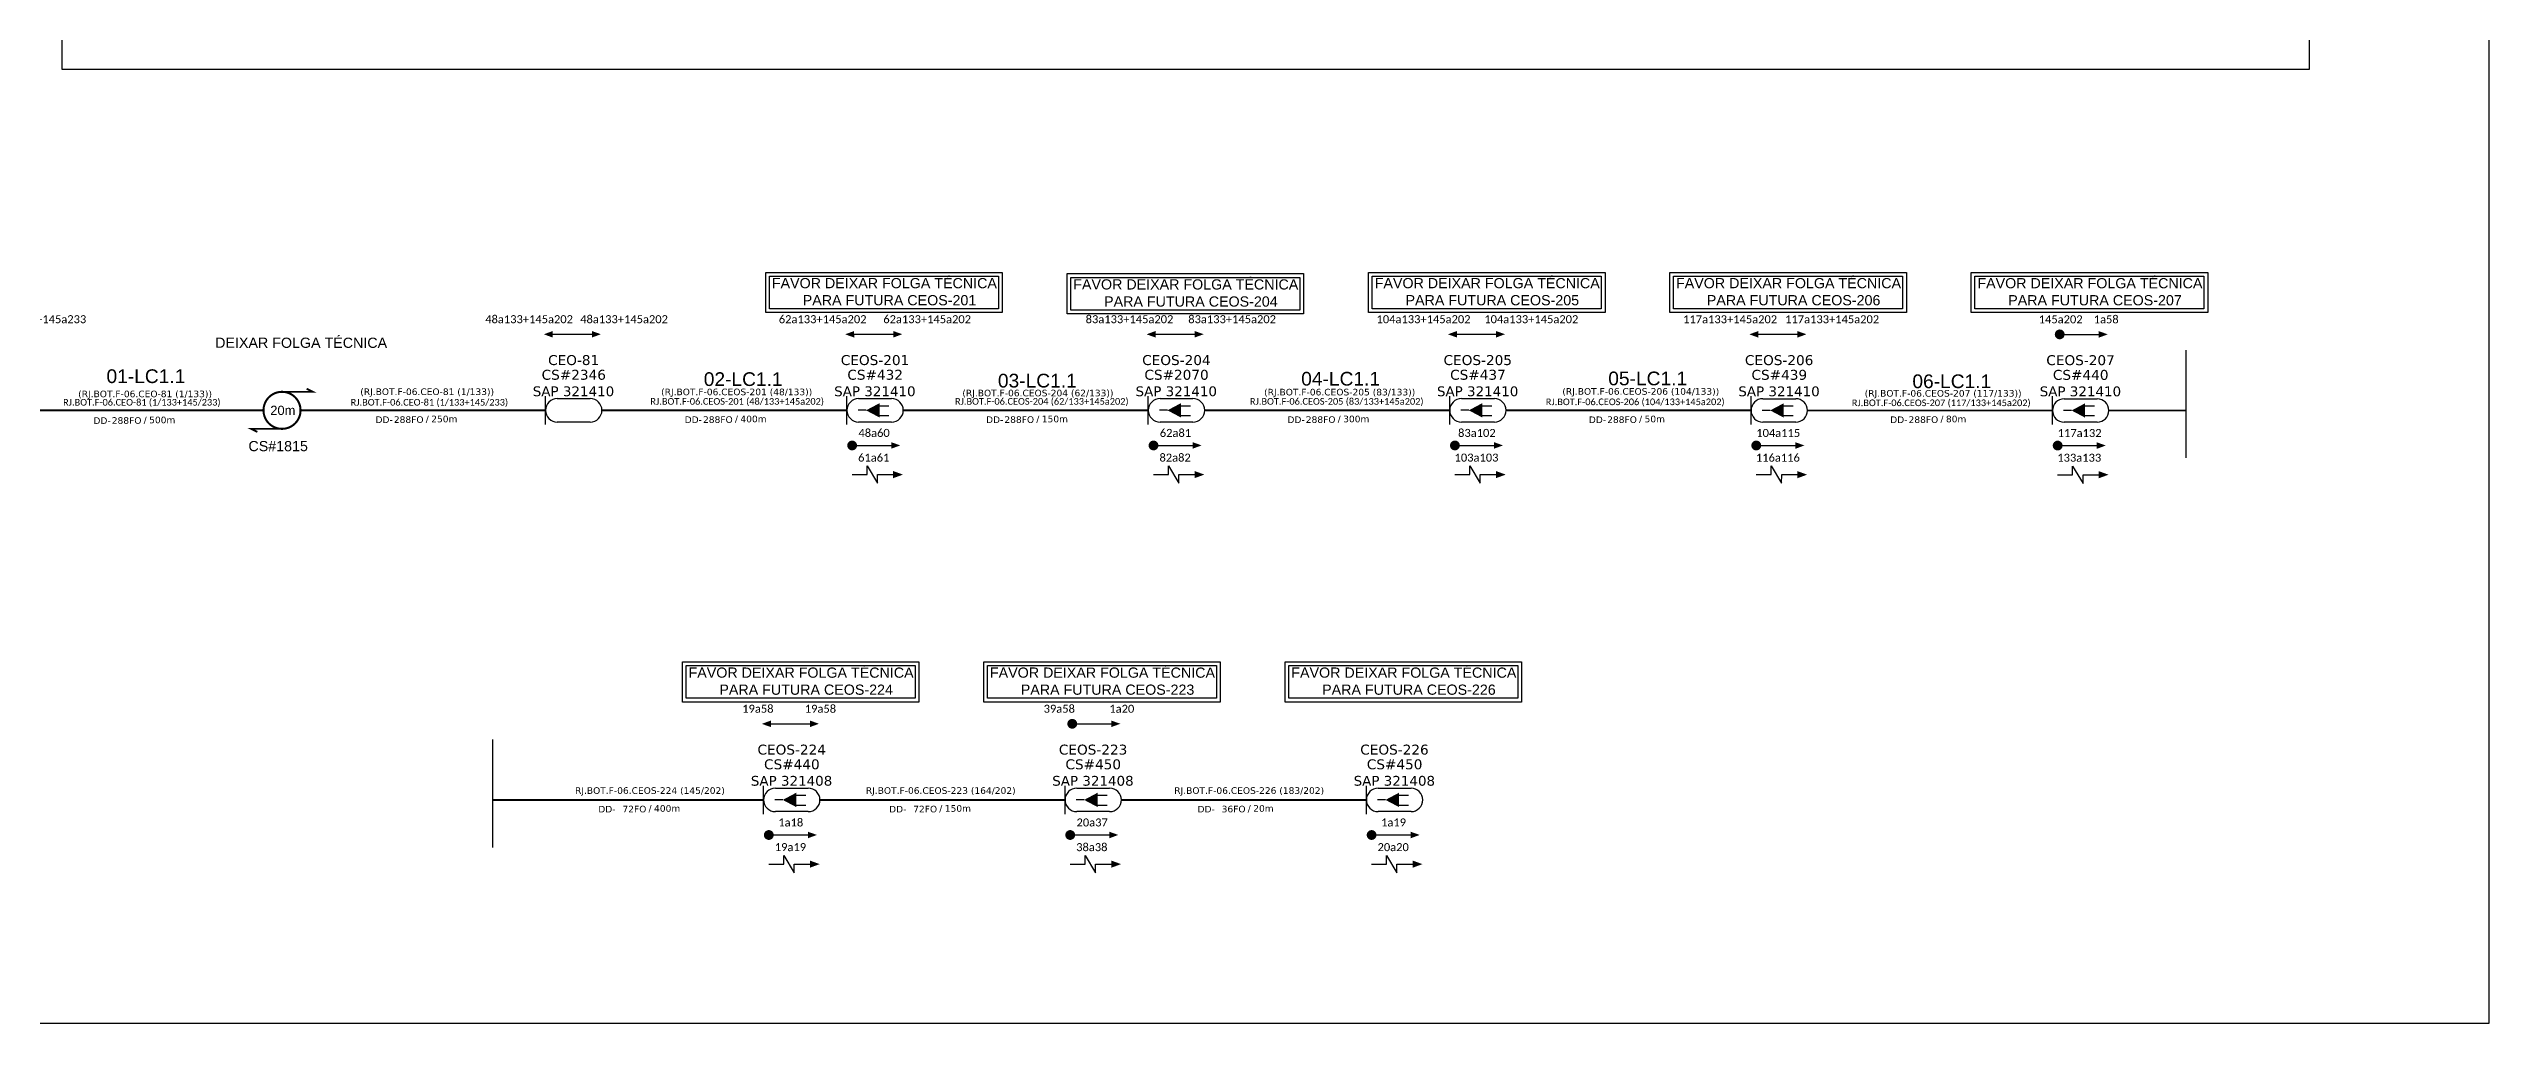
# Model space of a CAD drawing. Extents: x -89 to 2622484776, y -1852823961 to 1299.
# Drawn here: x 251.3 to 749.2, y 705 to 903.9 of the extents above; entities that cross this region are included whole.
import ezdxf
from ezdxf.enums import TextEntityAlignment as Align

# ---------------------------------------------------------------- set-up
doc = ezdxf.new("R2010")
doc.units = 0
doc.linetypes.add('ARILSUPP', pattern=[2.98, 1.42, -0.71, 0.14, -0.71])
for name, color, linetype in [('20.4-CEOS', 1, 'Continuous'), ('20.5-CABO AÉREO', 1, 'Continuous'), ('CEO', 5, 'Continuous'), ('LC1', 3, 'Continuous'), ('SETA', 7, 'Continuous')]:
    doc.layers.add(name, color=color, linetype=linetype)
doc.layers.add('40.1-ETIQUETAS', color=1, linetype='Continuous', lineweight=20)
doc.styles.add('ARIAL', font='arial.ttf')
doc.styles.add('siredit', font='verdana.ttf')
doc.styles.get("Standard").update_dxf_attribs({"font": 'arial.ttf'})

# ---------------------------------------------------------------- blocks, each defined once
blk = doc.blocks.new('ETIQUETA_RS5F')
at = {"layer": '40.1-ETIQUETAS', "color": 0, "style": 'siredit'}
blk.add_text('/', height=1.5, dxfattribs=at).set_placement((1.58, -1.95), align=Align.MIDDLE_RIGHT)
for tag, p in [('ETIQUETA_R_SECUNDARIA', (1.21, 2.1)), ('ETIQUETA_R_PRIMARIA', (1.21, 4.1)), ('F_ATIVAS/F_MORTAS', (1.14, -4.24))]:
    blk.add_attdef(tag, text='', height=1.5, dxfattribs=at).set_placement(p, align=Align.MIDDLE_CENTER)
for tag, p in [('TIPO_CABO', (-6.58, -2.12)), ('CAP_CABO', (0.4, -2.09))]:
    blk.add_attdef(tag, text='', height=1.5, dxfattribs=at).set_placement(p, align=Align.MIDDLE_RIGHT)
blk.add_attdef('METROS', text='', height=1.5, dxfattribs=at).set_placement((2.14, -1.95), align=Align.MIDDLE_LEFT)
for tag, p in [('FUSÃO_1', (0.85, -8.39)), ('FUSÃO_2', (0.85, -10.6)), ('FUSÃO_3', (0.85, -12.93)), ('FUSÃO_4', (0.85, -15.14)), ('FUSÃO_5', (0.85, -17.16))]:
    blk.add_attdef(tag, text='', height=1.5, dxfattribs=at).set_placement(p, align=Align.CENTER)

msp = doc.modelspace()

# ---------------------------------------------------------------- linework, layer by layer
msp.add_lwpolyline([(-89.32, 705.02), (749.25, 705.02), (749.25, 1299.02), (-89.32, 1299.02), (-89.32, 705.02)])
at = {"color": 3, "ltscale": 0.5}
msp.add_lwpolyline([(253.98, 1220.72), (712.48, 1220.72), (712.48, 899.72), (253.98, 899.72)], close=True, dxfattribs=at)
at = {"color": 0, "ltscale": 9e-07}
for points in [[(397.55, 858.31), (445.81, 858.31), (445.81, 850.1), (397.55, 850.1)], [(398.32, 857.54), (445.04, 857.54), (445.04, 850.87), (398.32, 850.87)], [(459.05, 858.05), (507.31, 858.05), (507.31, 849.83), (459.05, 849.83)], [(459.82, 857.28), (506.54, 857.28), (506.54, 850.6), (459.82, 850.6)], [(520.56, 858.31), (568.82, 858.31), (568.82, 850.1), (520.56, 850.1)], [(521.33, 857.54), (568.05, 857.54), (568.05, 850.87), (521.33, 850.87)], [(582.05, 858.31), (630.31, 858.31), (630.31, 850.1), (582.05, 850.1)], [(582.82, 857.54), (629.54, 857.54), (629.54, 850.87), (582.82, 850.87)], [(643.55, 858.3), (691.81, 858.3), (691.81, 850.09), (643.55, 850.09)], [(644.32, 857.53), (691.04, 857.53), (691.04, 850.86), (644.32, 850.86)]]:
    msp.add_lwpolyline(points, close=True, dxfattribs=at)
at = {"color": 0}
for points, const_width in [([(661.11, 845.64, 1), (662.11, 845.65, 1)], 1), ([(298.85, 833.92, 1.000012), (298.85, 826.36, 0.999978)], 0.42), ([(414.69, 822.97, 1), (415.69, 822.97, 1)], 1), ([(476.19, 822.97, 1), (477.19, 822.97, 1)], 1), ([(537.69, 822.97, 1), (538.69, 822.97, 1)], 1), ([(599.19, 822.96, 1), (600.19, 822.96, 1)], 1), ([(660.69, 822.94, 1), (661.69, 822.95, 1)], 1)]:
    msp.add_lwpolyline(points, format="xyb", close=True, dxfattribs=dict(at, const_width=const_width))
for points in [[(354.11, 845.67), (362.09, 845.67)], [(415.61, 845.67), (423.59, 845.67)], [(477.11, 845.67), (485.09, 845.67)], [(538.61, 845.67), (546.59, 845.67)], [(600.11, 845.66), (608.09, 845.66)], [(661.61, 845.64), (669.59, 845.64)], [(415.19, 822.97), (423.17, 822.97)], [(476.69, 822.97), (484.67, 822.97)], [(538.19, 822.97), (546.17, 822.97)], [(599.69, 822.96), (607.67, 822.96)], [(661.19, 822.95), (669.17, 822.95)], [(418.25, 817.02), (418.25, 818.79), (420.36, 815.26), (420.37, 817.02)], [(479.75, 817.02), (479.75, 818.79), (481.86, 815.26), (481.87, 817.02)], [(541.25, 817.02), (541.25, 818.79), (543.36, 815.26), (543.37, 817.02)], [(602.75, 817.01), (602.75, 818.78), (604.86, 815.24), (604.87, 817.01)], [(664.25, 817), (664.25, 818.76), (666.36, 815.23), (666.37, 817)]]:
    msp.add_lwpolyline(points, dxfattribs=at)
at = {"color": 0, "ltscale": 0.5}
msp.add_lwpolyline([(687.33, 842.41), (687.33, 820.41)], dxfattribs=at)
at = {"color": 0, "const_width": 0.394}
for points in [[(298.85, 833.92), (305.15, 833.92), (303.89, 834.55)], [(298.85, 826.36), (292.55, 826.36), (293.81, 825.73)]]:
    msp.add_lwpolyline(points, dxfattribs=at)
at = {"color": 7, "ltscale": 9e-07}
for points in [[(380.55, 778.8), (428.81, 778.8), (428.81, 770.59), (380.55, 770.59)], [(381.32, 778.03), (428.04, 778.03), (428.04, 771.36), (381.32, 771.36)], [(442.05, 778.8), (490.31, 778.8), (490.31, 770.59), (442.05, 770.59)], [(442.82, 778.03), (489.54, 778.03), (489.54, 771.36), (442.82, 771.36)], [(503.55, 778.8), (551.81, 778.8), (551.81, 770.59), (503.55, 770.59)], [(504.32, 778.03), (551.04, 778.03), (551.04, 771.36), (504.32, 771.36)]]:
    msp.add_lwpolyline(points, close=True, dxfattribs=at)
at = {"color": 7, "const_width": 1}
for points in [[(459.61, 766.14, 1), (460.61, 766.15, 1)], [(397.69, 743.44, 1), (398.69, 743.45, 1)], [(459.19, 743.44, 1), (460.19, 743.45, 1)], [(520.69, 743.44, 1), (521.69, 743.45, 1)]]:
    msp.add_lwpolyline(points, format="xyb", close=True, dxfattribs=at)
at = {"color": 7, "ltscale": 0.5}
msp.add_lwpolyline([(341.83, 762.91), (341.83, 740.91)], dxfattribs=at)
at = {"color": 7}
for points in [[(398.61, 766.14), (406.59, 766.14)], [(460.11, 766.14), (468.09, 766.14)], [(398.19, 743.45), (406.17, 743.45)], [(459.69, 743.45), (467.67, 743.45)], [(521.19, 743.45), (529.17, 743.45)], [(401.25, 737.5), (401.25, 739.26), (403.36, 735.73), (403.37, 737.5)], [(462.75, 737.5), (462.75, 739.26), (464.86, 735.73), (464.87, 737.5)], [(524.25, 737.5), (524.25, 739.26), (526.36, 735.73), (526.37, 737.5)]]:
    msp.add_lwpolyline(points, dxfattribs=at)
at = {"layer": '20.4-CEOS', "color": 0}
for p, q in [((355.02, 832.53), (361.74, 832.53)), ((416.52, 832.53), (423.24, 832.53)), ((478.02, 832.53), (484.74, 832.53)), ((539.52, 832.53), (546.24, 832.53)), ((601.02, 832.52), (607.74, 832.52)), ((662.52, 832.51), (669.24, 832.51)), ((361.74, 827.74), (355.02, 827.74)), ((423.24, 827.74), (416.52, 827.74)), ((484.74, 827.74), (478.02, 827.74)), ((546.24, 827.74), (539.52, 827.74)), ((607.74, 827.73), (601.02, 827.73)), ((669.24, 827.72), (662.52, 827.72))]:
    msp.add_line(p, q, dxfattribs=at)
at = {"layer": '20.4-CEOS', "color": 7}
for p, q in [((399.52, 753.01), (406.24, 753.01)), ((461.02, 753.01), (467.74, 753.01)), ((522.52, 753.01), (529.24, 753.01)), ((406.24, 748.22), (399.52, 748.22)), ((467.74, 748.22), (461.02, 748.22)), ((529.24, 748.22), (522.52, 748.22))]:
    msp.add_line(p, q, dxfattribs=at)
at = {"layer": '20.4-CEOS', "color": 0}
for points in [[(352.63, 827.25), (352.63, 833.02)], [(414.13, 827.25), (414.13, 833.02)], [(475.63, 827.25), (475.63, 833.02)], [(537.13, 827.25), (537.13, 833.02)], [(598.63, 827.24), (598.63, 833.01)], [(660.13, 827.23), (660.13, 833)], [(418.03, 830.14), (416.41, 830.14)], [(420.67, 831.09), (422.71, 831.09)], [(420.67, 829.09), (422.71, 829.09)], [(479.53, 830.14), (477.91, 830.14)], [(482.17, 831.09), (484.21, 831.09)], [(482.17, 829.09), (484.21, 829.09)], [(541.03, 830.14), (539.41, 830.14)], [(543.67, 831.09), (545.71, 831.09)], [(543.67, 829.09), (545.71, 829.09)], [(602.53, 830.12), (600.91, 830.12)], [(605.17, 831.07), (607.21, 831.07)], [(605.17, 829.08), (607.21, 829.08)], [(664.03, 830.11), (662.41, 830.11)], [(666.67, 831.06), (668.71, 831.06)], [(666.67, 829.07), (668.71, 829.07)]]:
    msp.add_lwpolyline(points, dxfattribs=at)
for points in [[(418.03, 830.14, 0, 2.95, 0), (420.8, 830.14, 2.95, 2.95, 0)], [(479.53, 830.14, 0, 2.95, 0), (482.3, 830.14, 2.95, 2.95, 0)], [(541.03, 830.14, 0, 2.95, 0), (543.8, 830.14, 2.95, 2.95, 0)], [(602.53, 830.12, 0, 2.95, 0), (605.3, 830.12, 2.95, 2.95, 0)], [(664.03, 830.11, 0, 2.95, 0), (666.8, 830.11, 2.95, 2.95, 0)]]:
    msp.add_lwpolyline(points, format="xyseb", dxfattribs=at)
at = {"layer": '20.4-CEOS', "color": 7}
for points in [[(397.13, 747.73), (397.13, 753.5)], [(458.63, 747.73), (458.63, 753.5)], [(520.13, 747.73), (520.13, 753.5)], [(401.03, 750.61), (399.41, 750.61)], [(403.67, 751.56), (405.71, 751.56)], [(403.67, 749.57), (405.71, 749.57)], [(462.53, 750.61), (460.91, 750.61)], [(465.17, 751.56), (467.21, 751.56)], [(465.17, 749.57), (467.21, 749.57)], [(524.03, 750.61), (522.41, 750.61)], [(526.67, 751.56), (528.71, 751.56)], [(526.67, 749.57), (528.71, 749.57)]]:
    msp.add_lwpolyline(points, dxfattribs=at)
for points in [[(401.03, 750.61, 0, 2.95, 0), (403.8, 750.61, 2.95, 2.95, 0)], [(462.53, 750.61, 0, 2.95, 0), (465.3, 750.61, 2.95, 2.95, 0)], [(524.03, 750.61, 0, 2.95, 0), (526.8, 750.61, 2.95, 2.95, 0)]]:
    msp.add_lwpolyline(points, format="xyseb", dxfattribs=at)
at = {"layer": '20.4-CEOS', "color": 0}
for centre, start, end in [((355.02, 830.14), 90, 270), ((361.74, 830.14), 270, 90), ((416.52, 830.14), 90, 270), ((423.24, 830.14), 270, 90), ((478.02, 830.14), 90, 270), ((484.74, 830.14), 270, 90), ((539.52, 830.14), 90, 270), ((546.24, 830.14), 270, 90), ((601.02, 830.12), 90, 270), ((607.74, 830.12), 270, 90), ((662.52, 830.11), 90, 270), ((669.24, 830.11), 270, 90)]:
    msp.add_arc(centre, 2.39, start, end, dxfattribs=at)
at = {"layer": '20.4-CEOS', "color": 7}
for centre, start, end in [((399.52, 750.61), 90, 270), ((406.24, 750.61), 270, 90), ((461.02, 750.61), 90, 270), ((467.74, 750.61), 270, 90), ((522.52, 750.61), 90, 270), ((529.24, 750.61), 270, 90)]:
    msp.add_arc(centre, 2.39, start, end, dxfattribs=at)
at = {"layer": '20.5-CABO AÉREO', "color": 0, "ltscale": 8, "const_width": 0.4}
for points in [[(245.07, 830.14), (295.07, 830.14)], [(302.63, 830.14), (352.63, 830.14)], [(364.13, 830.14), (414.13, 830.14)], [(425.63, 830.14), (475.63, 830.14)], [(487.13, 830.14), (537.13, 830.14)], [(548.63, 830.12), (598.63, 830.12)], [(610.13, 830.11), (660.13, 830.11)], [(671.63, 830.11), (687.33, 830.11)]]:
    msp.add_lwpolyline(points, dxfattribs=at)
at = {"layer": '20.5-CABO AÉREO', "color": 7, "ltscale": 8, "const_width": 0.4}
for points in [[(341.83, 750.61), (397.13, 750.61)], [(408.63, 750.61), (458.63, 750.61)], [(470.13, 750.61), (520.13, 750.61)]]:
    msp.add_lwpolyline(points, dxfattribs=at)
at = {"layer": 'SETA', "color": 0}
for points in [[(415.19, 817.02), (418.25, 817.02)], [(420.37, 817.02), (423.56, 817.02)], [(476.69, 817.02), (479.75, 817.02)], [(481.87, 817.02), (485.06, 817.02)], [(538.19, 817.02), (541.25, 817.02)], [(543.37, 817.02), (546.56, 817.02)], [(599.69, 817.01), (602.75, 817.01)], [(604.87, 817.01), (608.06, 817.01)], [(661.19, 817), (664.25, 817)], [(666.37, 817), (669.56, 817)]]:
    msp.add_lwpolyline(points, dxfattribs=at)
at = {"layer": 'SETA', "color": 7}
for points in [[(398.19, 737.5), (401.25, 737.5)], [(403.37, 737.5), (406.56, 737.5)], [(459.69, 737.5), (462.75, 737.5)], [(464.87, 737.5), (468.06, 737.5)], [(521.19, 737.5), (524.25, 737.5)], [(526.37, 737.5), (529.56, 737.5)]]:
    msp.add_lwpolyline(points, dxfattribs=at)
at = {"layer": 'SETA', "color": 0}
for points in [[(354.11, 845), (352.27, 845.66), (354.1, 846.33)], [(362.08, 846.33), (363.92, 845.68), (362.09, 845)], [(415.61, 845), (413.77, 845.66), (415.6, 846.33)], [(423.58, 846.33), (425.42, 845.68), (423.59, 845)], [(477.11, 845), (475.27, 845.66), (477.1, 846.33)], [(485.08, 846.33), (486.92, 845.68), (485.09, 845)], [(538.61, 845), (536.77, 845.66), (538.6, 846.33)], [(546.58, 846.33), (548.42, 845.68), (546.59, 845)], [(600.11, 844.99), (598.27, 845.65), (600.1, 846.32)], [(608.08, 846.32), (609.92, 845.67), (608.09, 844.99)], [(669.58, 846.31), (671.42, 845.65), (669.59, 844.98)], [(423.17, 823.64), (425.01, 822.98), (423.18, 822.31)], [(484.67, 823.64), (486.51, 822.98), (484.68, 822.31)], [(546.17, 823.64), (548.01, 822.98), (546.18, 822.31)], [(607.67, 823.63), (609.51, 822.97), (607.68, 822.29)], [(669.17, 823.61), (671.01, 822.96), (669.18, 822.28)], [(423.56, 817.75), (425.57, 817.02), (423.56, 816.29)], [(485.06, 817.75), (487.07, 817.02), (485.06, 816.29)], [(546.56, 817.75), (548.57, 817.02), (546.56, 816.29)], [(608.06, 817.74), (610.07, 817.01), (608.06, 816.27)], [(669.56, 817.73), (671.57, 817), (669.56, 816.26)]]:
    msp.add_solid(points, dxfattribs=at)
at = {"layer": 'SETA', "color": 7}
for points in [[(398.61, 765.48), (396.77, 766.13), (398.6, 766.81)], [(406.58, 766.81), (408.42, 766.15), (406.59, 765.48)], [(468.08, 766.81), (469.92, 766.15), (468.09, 765.48)], [(406.17, 744.11), (408.01, 743.46), (406.18, 742.78)], [(467.67, 744.11), (469.51, 743.46), (467.68, 742.78)], [(529.17, 744.11), (531.01, 743.46), (529.18, 742.78)], [(406.56, 738.23), (408.57, 737.5), (406.56, 736.76)], [(468.06, 738.23), (470.07, 737.5), (468.06, 736.76)], [(529.56, 738.23), (531.57, 737.5), (529.56, 736.76)]]:
    msp.add_solid(points, dxfattribs=at)

# ---------------------------------------------------------------- block references
at = {"layer": '40.1-ETIQUETAS', "color": 7}
ref = msp.add_blockref('ETIQUETA_RS5F', (372.84, 750.62), dxfattribs=dict(at, xscale=0.9000000000000056, yscale=0.9000000000000056, zscale=0.9000000000000056))
ref.add_attrib('ETIQUETA_R_SECUNDARIA', 'RJ.BOT.F-06.CEOS-224 (145/202)', dxfattribs={"color": 0, "height": 1.35, "style": 'siredit'}).set_placement((373.93, 752.52), align=Align.MIDDLE_CENTER)
ref.add_attrib('TIPO_CABO', 'DD-', dxfattribs={"color": 0, "height": 1.35, "style": 'siredit'}).set_placement((366.91, 748.72), align=Align.MIDDLE_RIGHT)
ref.add_attrib('CAP_CABO', '72FO', dxfattribs={"color": 0, "height": 1.35, "style": 'siredit'}).set_placement((373.2, 748.74), align=Align.MIDDLE_RIGHT)
ref.add_attrib('METROS', '400m', dxfattribs={"color": 0, "height": 1.35, "style": 'siredit'}).set_placement((374.77, 748.87), align=Align.MIDDLE_LEFT)
ref = msp.add_blockref('ETIQUETA_RS5F', (432.17, 750.62), dxfattribs=dict(at, xscale=0.9000000000000056, yscale=0.9000000000000056, zscale=0.9000000000000056))
ref.add_attrib('ETIQUETA_R_SECUNDARIA', 'RJ.BOT.F-06.CEOS-223 (164/202)', dxfattribs={"color": 0, "height": 1.35, "style": 'siredit'}).set_placement((433.27, 752.52), align=Align.MIDDLE_CENTER)
ref.add_attrib('TIPO_CABO', 'DD-', dxfattribs={"color": 0, "height": 1.35, "style": 'siredit'}).set_placement((426.25, 748.72), align=Align.MIDDLE_RIGHT)
ref.add_attrib('CAP_CABO', '72FO', dxfattribs={"color": 0, "height": 1.35, "style": 'siredit'}).set_placement((432.53, 748.74), align=Align.MIDDLE_RIGHT)
ref.add_attrib('METROS', '150m', dxfattribs={"color": 0, "height": 1.35, "style": 'siredit'}).set_placement((434.1, 748.87), align=Align.MIDDLE_LEFT)
ref = msp.add_blockref('ETIQUETA_RS5F', (495.11, 750.62), dxfattribs=dict(at, xscale=0.9000000000000056, yscale=0.9000000000000056, zscale=0.9000000000000056))
ref.add_attrib('ETIQUETA_R_SECUNDARIA', 'RJ.BOT.F-06.CEOS-226 (183/202)', dxfattribs={"color": 0, "height": 1.35, "style": 'siredit'}).set_placement((496.21, 752.52), align=Align.MIDDLE_CENTER)
ref.add_attrib('TIPO_CABO', 'DD-', dxfattribs={"color": 0, "height": 1.35, "style": 'siredit'}).set_placement((489.19, 748.72), align=Align.MIDDLE_RIGHT)
ref.add_attrib('CAP_CABO', '36FO', dxfattribs={"color": 0, "height": 1.35, "style": 'siredit'}).set_placement((495.47, 748.74), align=Align.MIDDLE_RIGHT)
ref.add_attrib('METROS', '20m', dxfattribs={"color": 0, "height": 1.35, "style": 'siredit'}).set_placement((497.04, 748.87), align=Align.MIDDLE_LEFT)

# ---------------------------------------------------------------- texts
at = {"color": 0, "style": 'ARIAL'}
for s, height, p in [('FAVOR DEIXAR FOLGA TÉCNICA', 2.0835, (398.81, 855.07)), ('FAVOR DEIXAR FOLGA TÉCNICA', 2.0835, (460.31, 854.81)), ('FAVOR DEIXAR FOLGA TÉCNICA', 2.0835, (521.83, 855.07)), ('FAVOR DEIXAR FOLGA TÉCNICA', 2.0835, (583.31, 855.07)), ('FAVOR DEIXAR FOLGA TÉCNICA', 2.0835, (644.81, 855.06)), ('PARA FUTURA CEOS-201', 2.0835, (405.11, 851.59)), ('PARA FUTURA CEOS-204', 2.0835, (466.61, 851.32)), ('PARA FUTURA CEOS-205', 2.0835, (528.12, 851.59)), ('PARA FUTURA CEOS-206', 2.0835, (589.6, 851.59)), ('PARA FUTURA CEOS-207', 2.0835, (651.1, 851.58)), ('DEIXAR FOLGA TÉCNICA', 2.0835, (285.21, 842.9)), ('CS#1815', 2.083, (292, 821.8))]:
    msp.add_text(s, height=height, rotation=359.9867, dxfattribs=at).set_placement(p)
at = {"color": 0}
msp.add_text('20m', height=1.89, dxfattribs=at).set_placement((296.45, 829.19))
at = {"color": 7, "style": 'ARIAL'}
for s, p in [('FAVOR DEIXAR FOLGA TÉCNICA', (381.81, 775.56)), ('FAVOR DEIXAR FOLGA TÉCNICA', (443.31, 775.56)), ('FAVOR DEIXAR FOLGA TÉCNICA', (504.81, 775.56)), ('PARA FUTURA CEOS-224', (388.1, 772.08)), ('PARA FUTURA CEOS-223', (449.6, 772.08)), ('PARA FUTURA CEOS-226', (511.1, 772.08))]:
    msp.add_text(s, height=2.0835, rotation=359.9867, dxfattribs=at).set_placement(p)
at = {"layer": '20.4-CEOS', "color": 0, "style": 'siredit'}
for s, height, p in [('CS#2346', 2.028, (358.39, 837.4)), ('CS#432', 2.028, (419.89, 837.4)), ('CS#2070', 2.028, (481.39, 837.4)), ('CS#437', 2.028, (542.89, 837.4)), ('CS#439', 2.028, (604.39, 837.39)), ('CS#440', 2.028, (665.89, 837.38)), ('SAP 321410', 2, (358.33, 834.03)), ('SAP 321410', 2, (419.83, 834.03)), ('SAP 321410', 2, (481.33, 834.03)), ('SAP 321410', 2, (542.83, 834.03)), ('SAP 321410', 2, (604.33, 834.02)), ('SAP 321410', 2, (665.83, 834.01))]:
    msp.add_text(s, height=height, dxfattribs=at).set_placement(p, align=Align.MIDDLE_CENTER)
at = {"layer": '20.4-CEOS', "color": 7, "style": 'siredit'}
for s, height, p in [('CS#440', 2.028, (402.89, 757.88)), ('CS#450', 2.028, (464.39, 757.88)), ('CS#450', 2.028, (525.89, 757.88)), ('SAP 321408', 2, (402.83, 754.51)), ('SAP 321408', 2, (464.33, 754.51)), ('SAP 321408', 2, (525.83, 754.51))]:
    msp.add_text(s, height=height, dxfattribs=at).set_placement(p, align=Align.MIDDLE_CENTER)
at = {"layer": '40.1-ETIQUETAS', "color": 0, "ltscale": 0.5, "style": 'siredit'}
for s, p in [('(RJ.BOT.F-06.CEO-81 (1/133))', (270.91, 833.49)), ('(RJ.BOT.F-06.CEO-81 (1/133))', (328.47, 833.94)), ('(RJ.BOT.F-06.CEOS-201 (48/133))', (391.63, 833.9)), ('(RJ.BOT.F-06.CEOS-204 (62/133))', (453.1, 833.67)), ('(RJ.BOT.F-06.CEOS-205 (83/133))', (514.68, 833.86)), ('(RJ.BOT.F-06.CEOS-206 (104/133))', (576.12, 834)), ('(RJ.BOT.F-06.CEOS-207 (117/133))', (637.82, 833.61))]:
    msp.add_text(s, height=1.35, dxfattribs=at).set_placement(p, align=Align.MIDDLE_CENTER)
for s, p in [('DD-', (263.89, 828.04)), ('288FO', (270.17, 828.06)), ('DD-', (321.45, 828.23)), ('288FO', (327.73, 828.25)), ('DD-', (384.54, 828.23)), ('288FO', (390.82, 828.25)), ('DD-', (446.04, 828.23)), ('288FO', (452.32, 828.25)), ('DD-', (507.54, 828.23)), ('288FO', (513.82, 828.25)), ('DD-', (569.04, 828.22)), ('288FO', (575.32, 828.24)), ('DD-', (630.54, 828.22)), ('288FO', (636.82, 828.24))]:
    msp.add_text(s, height=1.35, dxfattribs=at).set_placement(p, align=Align.MIDDLE_RIGHT)
at = {"layer": '40.1-ETIQUETAS', "color": 0, "style": 'siredit'}
for p in [(271.24, 828.18), (328.8, 828.38), (391.89, 828.38), (453.39, 828.38), (514.89, 828.38), (576.39, 828.37), (637.89, 828.37)]:
    msp.add_text('/', height=1.35, dxfattribs=at).set_placement(p, align=Align.MIDDLE_RIGHT)
at = {"layer": '40.1-ETIQUETAS', "color": 0, "ltscale": 0.5, "style": 'siredit'}
for s, p in [('500m', (271.74, 828.18)), ('250m', (329.3, 828.38)), ('400m', (392.39, 828.38)), ('150m', (453.89, 828.38)), ('300m', (515.39, 828.38)), ('50m', (576.89, 828.37)), ('80m', (638.39, 828.37))]:
    msp.add_text(s, height=1.35, dxfattribs=at).set_placement(p, align=Align.MIDDLE_LEFT)
at = {"layer": '40.1-ETIQUETAS', "color": 0}
for s, insert, char_height, width, attachment_point, style in [('{\\fCalibri|b0|i0|c0|p34;1a133+145a233}', (250.6, 848.73), 1.633, 27.8947, 5, 'ARIAL'), ('{\\fCalibri|b0|i0|c0|p34;48a133+145a202}', (349.27, 848.73), 1.633, 27.8947, 5, 'ARIAL'), ('{\\fCalibri|b0|i0|c0|p34;48a133+145a202}', (368.65, 848.73), 1.633, 27.8947, 5, 'ARIAL'), ('{\\fCalibri|b0|i0|c0|p34;62a133+145a202}', (409.18, 848.73), 1.633, 27.8947, 5, 'ARIAL'), ('{\\fCalibri|b0|i0|c0|p34;62a133+145a202}', (430.5, 848.73), 1.633, 27.8947, 5, 'ARIAL'), ('{\\fCalibri|b0|i0|c0|p34;83a133+145a202}', (471.79, 848.73), 1.633, 27.8947, 5, 'ARIAL'), ('{\\fCalibri|b0|i0|c0|p34;83a133+145a202}', (492.73, 848.73), 1.633, 27.8947, 5, 'ARIAL'), ('{\\fCalibri|b0|i0|c0|p34;104a133+145a202}', (531.79, 848.73), 1.633, 27.8947, 5, 'ARIAL'), ('{\\fCalibri|b0|i0|c0|p34;104a133+145a202}', (553.78, 848.73), 1.633, 27.8947, 5, 'ARIAL'), ('{\\fCalibri|b0|i0|c0|p34;117a133+145a202}', (594.35, 848.72), 1.633, 27.8947, 5, 'ARIAL'), ('{\\fCalibri|b0|i0|c0|p34;117a133+145a202}', (615.17, 848.72), 1.633, 27.8947, 5, 'ARIAL'), ('{\\fCalibri|b0|i0|c0|p34;145a202}', (661.8, 848.71), 1.633, 27.8947, 5, 'ARIAL'), ('{\\fCalibri|b0|i0|c0|p34;1a58}', (671.09, 848.71), 1.633, 27.8947, 5, 'ARIAL'), ('{\\fCalibri|b0|i0|c0|p34;RJ.BOT.F-06.CEO-81 (1/133+145/233)}', (254.18, 832.46), 1.35, 33.7679, 1, 'siredit'), ('{\\fCalibri|b0|i0|c0|p34;RJ.BOT.F-06.CEO-81 (1/133+145/233)}', (312.86, 832.46), 1.35, 33.7679, 1, 'siredit'), ('{\\fCalibri|b0|i0|c0|p34;RJ.BOT.F-06.CEOS-201 (48/133+145a202)}', (374.02, 832.64), 1.35, 59.7129, 1, 'siredit'), ('{\\fCalibri|b0|i0|c0|p34;RJ.BOT.F-06.CEOS-204 (62/133+145a202)}', (436.18, 832.64), 1.35, 59.7129, 1, 'siredit'), ('{\\fCalibri|b0|i0|c0|p34;RJ.BOT.F-06.CEOS-205 (83/133+145a202)}', (496.37, 832.64), 1.35, 59.7129, 1, 'siredit'), ('{\\fCalibri|b0|i0|c0|p34;RJ.BOT.F-06.CEOS-206 (104/133+145a202)}', (556.74, 832.55), 1.35, 68.97, 1, 'siredit'), ('{\\fCalibri|b0|i0|c0|p34;RJ.BOT.F-06.CEOS-207 (117/133+145a202)}', (619.19, 832.35), 1.35, 68.97, 1, 'siredit'), ('{\\fCalibri|b0|i0|c0|p34;48a60}', (419.67, 825.52), 1.633, 27.8947, 5, 'ARIAL'), ('{\\fCalibri|b0|i0|c0|p34;62a81}', (481.17, 825.52), 1.633, 27.8947, 5, 'ARIAL'), ('{\\fCalibri|b0|i0|c0|p34;83a102}', (542.67, 825.52), 1.633, 27.8947, 5, 'ARIAL'), ('{\\fCalibri|b0|i0|c0|p34;104a115}', (604.17, 825.51), 1.633, 27.8947, 5, 'ARIAL'), ('{\\fCalibri|b0|i0|c0|p34;117a132}', (665.67, 825.5), 1.633, 27.8947, 5, 'ARIAL'), ('{\\fCalibri|b0|i0|c0|p34;61a61}', (419.6, 820.48), 1.633, 27.8947, 5, 'ARIAL'), ('{\\fCalibri|b0|i0|c0|p34;82a82}', (481.1, 820.48), 1.633, 27.8947, 5, 'ARIAL'), ('{\\fCalibri|b0|i0|c0|p34;103a103}', (542.6, 820.48), 1.633, 27.8947, 5, 'ARIAL'), ('{\\fCalibri|b0|i0|c0|p34;116a116}', (604.1, 820.47), 1.633, 27.8947, 5, 'ARIAL'), ('{\\fCalibri|b0|i0|c0|p34;133a133}', (665.6, 820.46), 1.633, 27.8947, 5, 'ARIAL')]:
    msp.add_mtext(s, dxfattribs=dict(at, insert=insert, char_height=char_height, width=width, attachment_point=attachment_point, style=style))
at = {"layer": '40.1-ETIQUETAS', "color": 7, "char_height": 1.633, "width": 27.8947, "attachment_point": 5, "style": 'ARIAL'}
for s, insert in [('{\\fCalibri|b0|i0|c0|p34;19a58}', (395.96, 769.21)), ('{\\fCalibri|b0|i0|c0|p34;19a58}', (408.72, 769.21)), ('{\\fCalibri|b0|i0|c0|p34;39a58}', (457.46, 769.21)), ('{\\fCalibri|b0|i0|c0|p34;1a20}', (470.22, 769.21)), ('{\\fCalibri|b0|i0|c0|p34;1a18}', (402.67, 746)), ('{\\fCalibri|b0|i0|c0|p34;20a37}', (464.17, 746)), ('{\\fCalibri|b0|i0|c0|p34;1a19}', (525.67, 746)), ('{\\fCalibri|b0|i0|c0|p34;19a19}', (402.6, 740.96)), ('{\\fCalibri|b0|i0|c0|p34;38a38}', (464.1, 740.96)), ('{\\fCalibri|b0|i0|c0|p34;20a20}', (525.6, 740.96))]:
    msp.add_mtext(s, dxfattribs=dict(at, insert=insert))
at = {"layer": 'CEO', "color": 0, "style": 'siredit'}
for s, p in [('CEO-81', (358.36, 840.4)), ('CEOS-201', (419.86, 840.4)), ('CEOS-204', (481.36, 840.4)), ('CEOS-205', (542.86, 840.4)), ('CEOS-206', (604.36, 840.39)), ('CEOS-207', (665.86, 840.38))]:
    msp.add_text(s, height=2.028, dxfattribs=at).set_placement(p, align=Align.MIDDLE_CENTER)
at = {"layer": 'CEO', "color": 7, "style": 'siredit'}
for s, p in [('CEOS-224', (402.86, 760.88)), ('CEOS-223', (464.36, 760.88)), ('CEOS-226', (525.86, 760.88))]:
    msp.add_text(s, height=2.028, dxfattribs=at).set_placement(p, align=Align.MIDDLE_CENTER)
at = {"layer": 'LC1', "color": 0, "linetype": 'ARILSUPP', "style": 'ARIAL'}
for s, p in [('01-LC1.1', (271.08, 837.11)), ('02-LC1.1', (392.96, 836.51)), ('03-LC1.1', (452.98, 836.2)), ('04-LC1.1', (514.87, 836.59)), ('05-LC1.1', (577.53, 836.65)), ('06-LC1.1', (639.59, 836.07))]:
    msp.add_text(s, height=2.8, dxfattribs=at).set_placement(p, align=Align.MIDDLE_CENTER)

doc.saveas('drawing.dxf')
